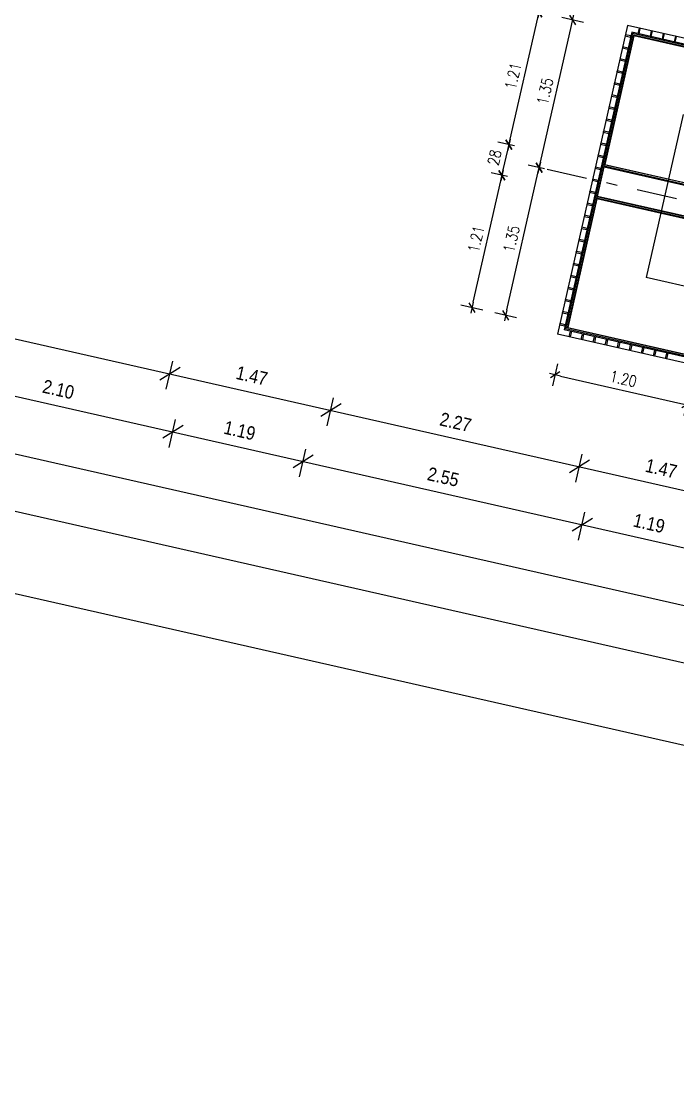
# Model space of a CAD drawing. Header units: metres. Extents: x 374 to 510, y -373 to -311.
# Drawn here: x 473.1 to 478.94, y -352.38 to -342.78 of the extents above; entities that cross this region are included whole.
import ezdxf
from ezdxf.enums import TextEntityAlignment as Align

# ---------------------------------------------------------------- set-up
doc = ezdxf.new("R2010")
doc.units = ezdxf.units.M
doc.header["$LTSCALE"] = 0.03
doc.linetypes.add('STRICHPUNKT', pattern=[24, 12, -6, 0, -6])
doc.layers.get('0').update_dxf_attribs({"linetype": 'CONTINUOUS'})
doc.layers.get('Defpoints').update_dxf_attribs({"linetype": 'CONTINUOUS'})
for name, color, linetype in [('A_ACHSEN', 1, 'STRICHPUNKT'), ('A_ansicht', 9, 'CONTINUOUS'), ('A_bemaßung', 2, 'CONTINUOUS'), ('A_Gitterrost', 3, 'CONTINUOUS'), ('A_Stahl', 5, 'CONTINUOUS'), ('A_wände', 4, 'CONTINUOUS'), ('CKMA0002', 2, 'CONTINUOUS')]:
    doc.layers.add(name, color=color, linetype=linetype)
doc.styles.add('BOLDSIMP_FNT', font='TXT', dxfattribs={"height": 1})
doc.styles.add('SIMPLEX', font='simplex.shx', dxfattribs={"width": 0.8, "height": 0.1})
doc.dimstyles.get("Standard").update_dxf_attribs({"dimtxt": 0.1, "dimasz": 0.05, "dimexe": 0.1, "dimexo": 0.0625, "dimgap": 0.05, "dimtad": 1, "dimdec": 3, "dimrnd": 0.0025, "dimzin": 0, "dimdsep": 46, "dimlunit": 3, "dimtxsty": 'SIMPLEX', "dimblk": 'DIMCROSS', "dimcen": 0.09, "dimdle": 0.025, "dimclrd": 1, "dimclre": 1, "dimclrt": 6, "dimadec": 0, "dimazin": 0, "dimtfac": 1, "dimtdec": 3, "dimtofl": 0, "dimtmove": 2, "dimatfit": 3, "dimldrblk": 'DIMCROSS', "dimfxl": 1, "dimtvp": 1, "dimtolj": 1, "dimtzin": 0, "dimarcsym": 0})

# ---------------------------------------------------------------- blocks, each defined once
blk = doc.blocks.new('SLASH1')
at = {"layer": 'A_bemaßung', "color": 2, "linetype": 'Continuous'}
for p, q in [((0, -0.14068), (0, 0.11466)), ((0.07663, 0.07663), (-0.07319, -0.07319))]:
    blk.add_line(p, q, dxfattribs=at)
blk = doc.blocks.new('DIMCROSS')
at = {"color": 0, "linetype": 'ByBlock'}
blk.add_line((-1, 0), (1, 0), dxfattribs=at)
at = {"linetype": 'ByBlock'}
blk.add_line((-0.707107, -0.707107), (0.707107, 0.707107), dxfattribs=at)
blk = doc.blocks.new('*D222')
at = {"layer": 'CKMA0002', "color": 1, "lineweight": -2}
for p, q in [((477.1198, -345.2822), (477.3653, -344.1997)), ((477.4251, -344.162), (477.2788, -344.1289)), ((477.2062, -345.3531), (477.0112, -345.3089))]:
    blk.add_line(p, q, dxfattribs=at)
at = {"layer": 'Defpoints', "color": 0}
for p in [(477.3764, -344.151), (478.2539, -344.35), (478.0351, -345.5411)]:
    blk.add_point(p, dxfattribs=at)
at = {"layer": 'CKMA0002', "color": 1, "lineweight": -2, "xscale": 0.05, "yscale": 0.05, "zscale": 0.05}
for p, rotation in [((477.3764, -344.151), 77.22109694715222), ((477.1087, -345.331), 257.2210969471522)]:
    blk.add_blockref('DIMCROSS', p, dxfattribs=dict(at, rotation=rotation))
at = {"layer": 'CKMA0002', "color": 6, "insert": (477.145, -344.7189), "char_height": 0.1, "attachment_point": 5, "rotation": 77.2211, "style": 'SIMPLEX'}
blk.add_mtext('\\A1;1.21{\\A1\\H0.7x\\S;}', dxfattribs=at)
blk = doc.blocks.new('*D223')
at = {"layer": 'CKMA0002', "color": 1, "lineweight": -2}
for p, q in [((477.4871, -343.889), (477.3408, -343.8558)), ((477.3874, -344.1022), (477.4272, -343.9267))]:
    blk.add_line(p, q, dxfattribs=at)
at = {"layer": 'Defpoints', "color": 0}
for p in [(477.4383, -343.8779), (478.3159, -344.0769), (478.2539, -344.35)]:
    blk.add_point(p, dxfattribs=at)
at = {"layer": 'CKMA0002', "color": 1, "lineweight": -2, "xscale": 0.05, "yscale": 0.05, "zscale": 0.05}
for p, rotation in [((477.4383, -343.8779), 77.22109694715222), ((477.3764, -344.151), 257.2210969471522)]:
    blk.add_blockref('DIMCROSS', p, dxfattribs=dict(at, rotation=rotation))
at = {"layer": 'CKMA0002', "color": 6, "insert": (477.3098, -343.9923), "char_height": 0.1, "attachment_point": 5, "rotation": 77.2211, "style": 'SIMPLEX'}
blk.add_mtext('\\A1;28{\\A1\\H0.7x\\S;}', dxfattribs=at)
blk = doc.blocks.new('*D224')
at = {"layer": 'CKMA0002', "color": 1, "lineweight": -2}
for p, q in [((477.7547, -342.7089), (477.6084, -342.6758)), ((477.4494, -343.8291), (477.6949, -342.7466))]:
    blk.add_line(p, q, dxfattribs=at)
at = {"layer": 'Defpoints', "color": 0}
for p in [(477.7059, -342.6979), (478.5835, -342.8969), (478.3159, -344.0769)]:
    blk.add_point(p, dxfattribs=at)
at = {"layer": 'CKMA0002', "color": 1, "lineweight": -2, "xscale": 0.05, "yscale": 0.05, "zscale": 0.05}
for p, rotation in [((477.7059, -342.6979), 77.22109694715222), ((477.4383, -343.8779), 257.2210969471522)]:
    blk.add_blockref('DIMCROSS', p, dxfattribs=dict(at, rotation=rotation))
at = {"layer": 'CKMA0002', "color": 6, "insert": (477.4746, -343.2658), "char_height": 0.1, "attachment_point": 5, "rotation": 77.2211, "style": 'SIMPLEX'}
blk.add_mtext('\\A1;1.21{\\A1\\H0.7x\\S;}', dxfattribs=at)
blk = doc.blocks.new('*D225')
at = {"layer": 'CKMA0002', "color": 1, "lineweight": -2}
for p, q in [((477.8721, -342.4175), (477.677, -342.3733)), ((477.717, -342.6491), (477.7635, -342.4442))]:
    blk.add_line(p, q, dxfattribs=at)
at = {"layer": 'Defpoints', "color": 0}
for p in [(477.7745, -342.3954), (478.6521, -342.5945), (478.5835, -342.8969)]:
    blk.add_point(p, dxfattribs=at)
at = {"layer": 'CKMA0002', "color": 1, "lineweight": -2, "xscale": 0.05, "yscale": 0.05, "zscale": 0.05}
for p, rotation in [((477.7745, -342.3954), 77.22109694715222), ((477.7059, -342.6979), 257.2210969471522)]:
    blk.add_blockref('DIMCROSS', p, dxfattribs=dict(at, rotation=rotation))
at = {"layer": 'CKMA0002', "color": 6, "insert": (477.6427, -342.5245), "char_height": 0.1, "attachment_point": 5, "rotation": 77.2211, "style": 'SIMPLEX'}
blk.add_mtext('\\A1;31{\\A1\\H0.7x\\S;}', dxfattribs=at)
blk = doc.blocks.new('*D226')
at = {"layer": 'CKMA0002', "color": 1, "lineweight": -2}
for p, q in [((477.7567, -344.0937), (477.6104, -344.0605)), ((477.4204, -345.3504), (477.6968, -344.1314)), ((477.5068, -345.4213), (477.3118, -345.3771))]:
    blk.add_line(p, q, dxfattribs=at)
at = {"layer": 'Defpoints', "color": 0}
for p in [(477.7079, -344.0826), (478.5616, -344.2762), (478.3118, -345.6039)]:
    blk.add_point(p, dxfattribs=at)
at = {"layer": 'CKMA0002', "color": 1, "lineweight": -2, "xscale": 0.05, "yscale": 0.05, "zscale": 0.05}
for p, rotation in [((477.7079, -344.0826), 77.22109694715222), ((477.4093, -345.3992), 257.2210969471522)]:
    blk.add_blockref('DIMCROSS', p, dxfattribs=dict(at, rotation=rotation))
at = {"layer": 'CKMA0002', "color": 6, "insert": (477.4611, -344.7188), "char_height": 0.1, "attachment_point": 5, "rotation": 77.2211, "style": 'SIMPLEX'}
blk.add_mtext('\\A1;1.35{\\A1\\H0.7x\\S;}', dxfattribs=at)
blk = doc.blocks.new('*D227')
at = {"layer": 'CKMA0002', "color": 1, "lineweight": -2}
for p, q in [((478.104, -342.7882), (477.909, -342.7439)), ((477.719, -344.0338), (477.9955, -342.8148))]:
    blk.add_line(p, q, dxfattribs=at)
at = {"layer": 'Defpoints', "color": 0}
for p in [(478.0065, -342.766), (478.8602, -342.9597), (478.5616, -344.2762)]:
    blk.add_point(p, dxfattribs=at)
at = {"layer": 'CKMA0002', "color": 1, "lineweight": -2, "xscale": 0.05, "yscale": 0.05, "zscale": 0.05}
for p, rotation in [((478.0065, -342.766), 77.22109694715222), ((477.7079, -344.0826), 257.2210969471522)]:
    blk.add_blockref('DIMCROSS', p, dxfattribs=dict(at, rotation=rotation))
at = {"layer": 'CKMA0002', "color": 6, "insert": (477.7597, -343.4022), "char_height": 0.1, "attachment_point": 5, "rotation": 77.2211, "style": 'SIMPLEX'}
blk.add_mtext('\\A1;1.35{\\A1\\H0.7x\\S;}', dxfattribs=at)
blk = doc.blocks.new('*D228')
at = {"layer": 'CKMA0002', "color": 1, "lineweight": -2}
for p, q in [((477.8719, -345.8322), (477.8277, -346.0273)), ((477.8985, -345.9408), (478.9713, -346.1841)), ((479.0311, -346.1464), (478.9979, -346.2927))]:
    blk.add_line(p, q, dxfattribs=at)
at = {"layer": 'Defpoints', "color": 0}
for p in [(478.2622, -344.1116), (479.4214, -344.4258), (479.0201, -346.1952)]:
    blk.add_point(p, dxfattribs=at)
at = {"layer": 'CKMA0002', "color": 1, "lineweight": -2, "xscale": 0.05, "yscale": 0.05, "zscale": 0.05}
for p, rotation in [((477.8498, -345.9297), 167.2210969472423), ((479.0201, -346.1952), 347.2210969472423)]:
    blk.add_blockref('DIMCROSS', p, dxfattribs=dict(at, rotation=rotation))
at = {"layer": 'CKMA0002', "color": 6, "insert": (478.457, -345.9649), "char_height": 0.1, "attachment_point": 5, "rotation": 347.2211, "style": 'SIMPLEX'}
blk.add_mtext('\\A1;1.20{\\A1\\H0.7x\\S;}', dxfattribs=at)

msp = doc.modelspace()

# ---------------------------------------------------------------- linework, layer by layer
at = {"layer": 'A_ACHSEN'}
msp.add_line((483.7287, -345.44817), (477.75812, -344.094), dxfattribs=at)
at = {"layer": 'A_ansicht'}
for p, q in [((478.49465, -342.81524), (477.87089, -345.56539)), ((482.73217, -343.77634), (478.49465, -342.81524)), ((478.53235, -342.87506), (477.93071, -345.52769)), ((482.76987, -343.83616), (478.53235, -342.87506)), ((478.98987, -343.60945), (478.66052, -345.06157)), ((479.24699, -345.19459), (478.66052, -345.06157)), ((480.72092, -346.16053), (477.93071, -345.52769)), ((483.37673, -346.81416), (477.87089, -345.56539))]:
    msp.add_line(p, q, dxfattribs=at)
at = {"layer": 'A_ansicht', "color": 2}
for p, q in [((478.53989, -342.88702), (477.94268, -345.52015)), ((478.54894, -342.90138), (477.95704, -345.5111)), ((483.9287, -344.10925), (478.53989, -342.88702)), ((483.91434, -344.1183), (478.54894, -342.90138)), ((483.64936, -345.28662), (478.28395, -344.06971)), ((483.65201, -345.27492), (478.28661, -344.058)), ((483.58477, -345.57139), (478.21937, -344.35448)), ((483.58742, -345.55969), (478.22202, -344.34278)), ((483.33149, -346.74237), (477.94268, -345.52015)), ((483.32244, -346.72801), (477.95704, -345.5111))]:
    msp.add_line(p, q, dxfattribs=at)
at = {"layer": 'A_bemaßung', "linetype": 'Continuous'}
for p, q in [((471.32616, -345.2193), (488.61585, -349.1411)), ((472.29616, -345.95204), (493.2309, -350.70061)), ((471.10494, -346.19453), (493.09918, -351.18343)), ((471.1485, -346.71713), (493.00969, -351.67584))]:
    msp.add_line(p, q, dxfattribs=at)
at = {"layer": 'A_Gitterrost'}
for points in [[(478.29235, -344.05418), (479.44385, -344.31535), (479.70397, -343.16848), (478.55247, -342.90731)], [(479.36268, -344.59636), (478.22776, -344.33895), (478.28749, -344.07564), (479.4224, -344.33304)], [(479.37439, -344.62157), (478.2229, -344.36041), (477.96278, -345.50728), (479.11428, -345.76844)]]:
    msp.add_lwpolyline(points, close=True, dxfattribs=at)
at = {"layer": 'A_Stahl'}
for points in [[(478.59914, -342.83893), (478.58808, -342.88769), (478.59783, -342.88991), (478.60889, -342.84114), (478.59914, -342.83893)], [(478.70642, -342.86326), (478.69536, -342.91203), (478.70511, -342.91424), (478.71617, -342.86548), (478.70642, -342.86326)], [(478.52461, -342.9092), (478.47584, -342.89814), (478.47363, -342.90789), (478.52239, -342.91895), (478.52461, -342.9092)], [(478.81369, -342.88759), (478.80263, -342.93636), (478.81238, -342.93857), (478.82344, -342.88981), (478.81369, -342.88759)], [(478.92097, -342.91193), (478.90991, -342.96069), (478.91966, -342.9629), (478.93072, -342.91414), (478.92097, -342.91193)], [(478.50027, -343.01647), (478.45151, -343.00541), (478.4493, -343.01516), (478.49806, -343.02622), (478.50027, -343.01647)], [(478.47594, -343.12375), (478.42718, -343.11269), (478.42497, -343.12244), (478.47373, -343.1335), (478.47594, -343.12375)], [(478.45161, -343.23102), (478.40285, -343.21996), (478.40064, -343.22971), (478.4494, -343.24077), (478.45161, -343.23102)], [(478.42728, -343.3383), (478.37852, -343.32724), (478.37631, -343.33699), (478.42507, -343.34805), (478.42728, -343.3383)], [(478.40295, -343.44557), (478.35419, -343.43451), (478.35198, -343.44427), (478.40074, -343.45532), (478.40295, -343.44557)], [(478.37862, -343.55285), (478.32986, -343.54179), (478.32765, -343.55154), (478.37641, -343.5626), (478.37862, -343.55285)], [(478.35429, -343.66012), (478.30553, -343.64906), (478.30332, -343.65882), (478.35208, -343.66988), (478.35429, -343.66012)], [(478.32996, -343.7674), (478.2812, -343.75634), (478.27899, -343.76609), (478.32775, -343.77715), (478.32996, -343.7674)], [(478.30563, -343.87467), (478.25687, -343.86361), (478.25465, -343.87337), (478.30342, -343.88443), (478.30563, -343.87467)], [(478.2813, -343.98195), (478.23254, -343.97089), (478.23032, -343.98064), (478.27909, -343.9917), (478.2813, -343.98195)], [(478.25697, -344.08922), (478.2082, -344.07817), (478.20599, -344.08792), (478.25475, -344.09898), (478.25697, -344.08922)], [(478.23264, -344.1965), (478.18387, -344.18544), (478.18166, -344.19519), (478.23042, -344.20625), (478.23264, -344.1965)], [(478.2083, -344.30378), (478.15954, -344.29272), (478.15733, -344.30247), (478.20609, -344.31353), (478.2083, -344.30378)], [(478.18397, -344.41105), (478.13521, -344.39999), (478.133, -344.40974), (478.18176, -344.4208), (478.18397, -344.41105)], [(478.15964, -344.51833), (478.11088, -344.50727), (478.10867, -344.51702), (478.15743, -344.52808), (478.15964, -344.51833)], [(478.13531, -344.6256), (478.08655, -344.61454), (478.08434, -344.62429), (478.1331, -344.63535), (478.13531, -344.6256)], [(478.11098, -344.73288), (478.06222, -344.72182), (478.06001, -344.73157), (478.10877, -344.74263), (478.11098, -344.73288)], [(478.08665, -344.84015), (478.03789, -344.82909), (478.03568, -344.83885), (478.08444, -344.8499), (478.08665, -344.84015)], [(478.06232, -344.94743), (478.01356, -344.93637), (478.01135, -344.94612), (478.06011, -344.95718), (478.06232, -344.94743)], [(478.03799, -345.0547), (477.98923, -345.04364), (477.98702, -345.0534), (478.03578, -345.06446), (478.03799, -345.0547)], [(478.01366, -345.16198), (477.9649, -345.15092), (477.96268, -345.16067), (478.01145, -345.17173), (478.01366, -345.16198)], [(477.98933, -345.26925), (477.94057, -345.25819), (477.93835, -345.26795), (477.98712, -345.27901), (477.98933, -345.26925)], [(477.965, -345.37653), (477.91623, -345.36547), (477.91402, -345.37522), (477.96278, -345.38628), (477.965, -345.37653)], [(477.94067, -345.4838), (477.8919, -345.47275), (477.88969, -345.4825), (477.93845, -345.49356), (477.94067, -345.4838)], [(477.97538, -345.58909), (477.98644, -345.54033), (477.9962, -345.54254), (477.98514, -345.59131), (477.97538, -345.58909)], [(478.08266, -345.61342), (478.09372, -345.56466), (478.10347, -345.56687), (478.09241, -345.61564), (478.08266, -345.61342)], [(478.18994, -345.63776), (478.20099, -345.58899), (478.21075, -345.59121), (478.19969, -345.63997), (478.18994, -345.63776)], [(478.29721, -345.66209), (478.30827, -345.61332), (478.31802, -345.61554), (478.30696, -345.6643), (478.29721, -345.66209)], [(478.40449, -345.68642), (478.41555, -345.63766), (478.4253, -345.63987), (478.41424, -345.68863), (478.40449, -345.68642)], [(478.51176, -345.71075), (478.52282, -345.66199), (478.53257, -345.6642), (478.52151, -345.71296), (478.51176, -345.71075)], [(478.61904, -345.73508), (478.6301, -345.68632), (478.63985, -345.68853), (478.62879, -345.73729), (478.61904, -345.73508)], [(478.72631, -345.75941), (478.73737, -345.71065), (478.74712, -345.71286), (478.73606, -345.76162), (478.72631, -345.75941)], [(478.83359, -345.78374), (478.84465, -345.73498), (478.8544, -345.73719), (478.84334, -345.78595), (478.83359, -345.78374)]]:
    msp.add_lwpolyline(points, dxfattribs=at)
at = {"layer": 'A_wände', "linetype": 'Continuous'}
msp.add_line((510.40572, -356.35668), (471.83554, -347.60781), dxfattribs=at)

# ---------------------------------------------------------------- block references
at = {"layer": 'A_bemaßung', "color": 7, "rotation": 347.2200000000001}
for p in [(474.41745, -345.92051), (475.85094, -346.24566), (474.44336, -346.43908), (475.60381, -346.70231), (478.06455, -346.74776), (478.09046, -347.26634)]:
    msp.add_blockref('SLASH1', p, dxfattribs=at)

# ---------------------------------------------------------------- texts
at = {"layer": 'A_bemaßung', "color": 7, "linetype": 'Continuous', "style": 'BOLDSIMP_FNT', "width": 0.9}
for s, p in [('1.47', (474.98977, -345.99906)), ('2.10', (473.26658, -346.12088)), ('2.27', (476.80531, -346.41313)), ('1.19', (474.88166, -346.48723)), ('1.47', (478.63687, -346.82631)), ('2.55', (476.6947, -346.90075)), ('1.19', (478.52879, -347.3145))]:
    msp.add_text(s, height=0.12, rotation=347.1, dxfattribs=at).set_placement(p, align=Align.BOTTOM_LEFT)

# ---------------------------------------------------------------- dimensions: what is measured, and where the dimension line sits
at = {"layer": 'CKMA0002'}
for base, p1, p2, angle, text, override, picture, middle in [((477.77453, -342.39543), (478.58351, -342.89692), (478.65212, -342.59447), 77.221097, '31{\\A1\\H0.7x\\S;}', {"dimexo": 0.799875, "dimse1": 1, "dimtix": 1}, '*D225', (477.64271, -342.52453)), ((477.70593, -342.69788), (478.31587, -344.07695), (478.58351, -342.89692), 77.221097, '1.21{\\A1\\H0.7x\\S;}', {"dimexo": 0.849869, "dimse1": 1, "dimtix": 1}, '*D224', (477.47459, -343.26577)), ((478.00651, -342.76605), (478.5616, -344.27623), (478.8602, -342.95967), 77.221097, '1.35{\\A1\\H0.7x\\S;}', {"dimexo": 0.775374, "dimse1": 1, "dimtix": 1}, '*D227', (477.75969, -343.40221)), ((477.43829, -343.8779), (478.25394, -344.35002), (478.31587, -344.07695), 77.221097, '28{\\A1\\H0.7x\\S;}', {"dimexo": 0.849868, "dimse1": 1, "dimtix": 1}, '*D223', (477.3098, -343.99232)), ((477.37636, -344.15097), (478.03506, -345.5411), (478.25394, -344.35002), 77.221097, '1.21{\\A1\\H0.7x\\S;}', {"dimexo": 0.849868, "dimtix": 1}, '*D222', (477.14502, -344.71887)), ((477.70791, -344.08261), (478.31175, -345.60386), (478.5616, -344.27623), 77.221097, '1.35{\\A1\\H0.7x\\S;}', {"dimexo": 0.825373, "dimtix": 1}, '*D226', (477.46108, -344.71878)), ((479.02005, -346.19517), (478.26215, -344.11157), (479.42137, -344.42576), 347.221097, '1.20{\\A1\\H0.7x\\S;}', {"dimexo": 1.764349, "dimtix": 1}, '*D228', (478.45703, -345.96493))]:
    dim = msp.add_linear_dim(base=base, p1=p1, p2=p2, angle=angle, text=text, dimstyle='Standard', override=override, dxfattribs=at)
    dim.commit()
    dim.dimension.update_dxf_attribs({"geometry": picture, "text_midpoint": middle})

doc.saveas('drawing.dxf')
